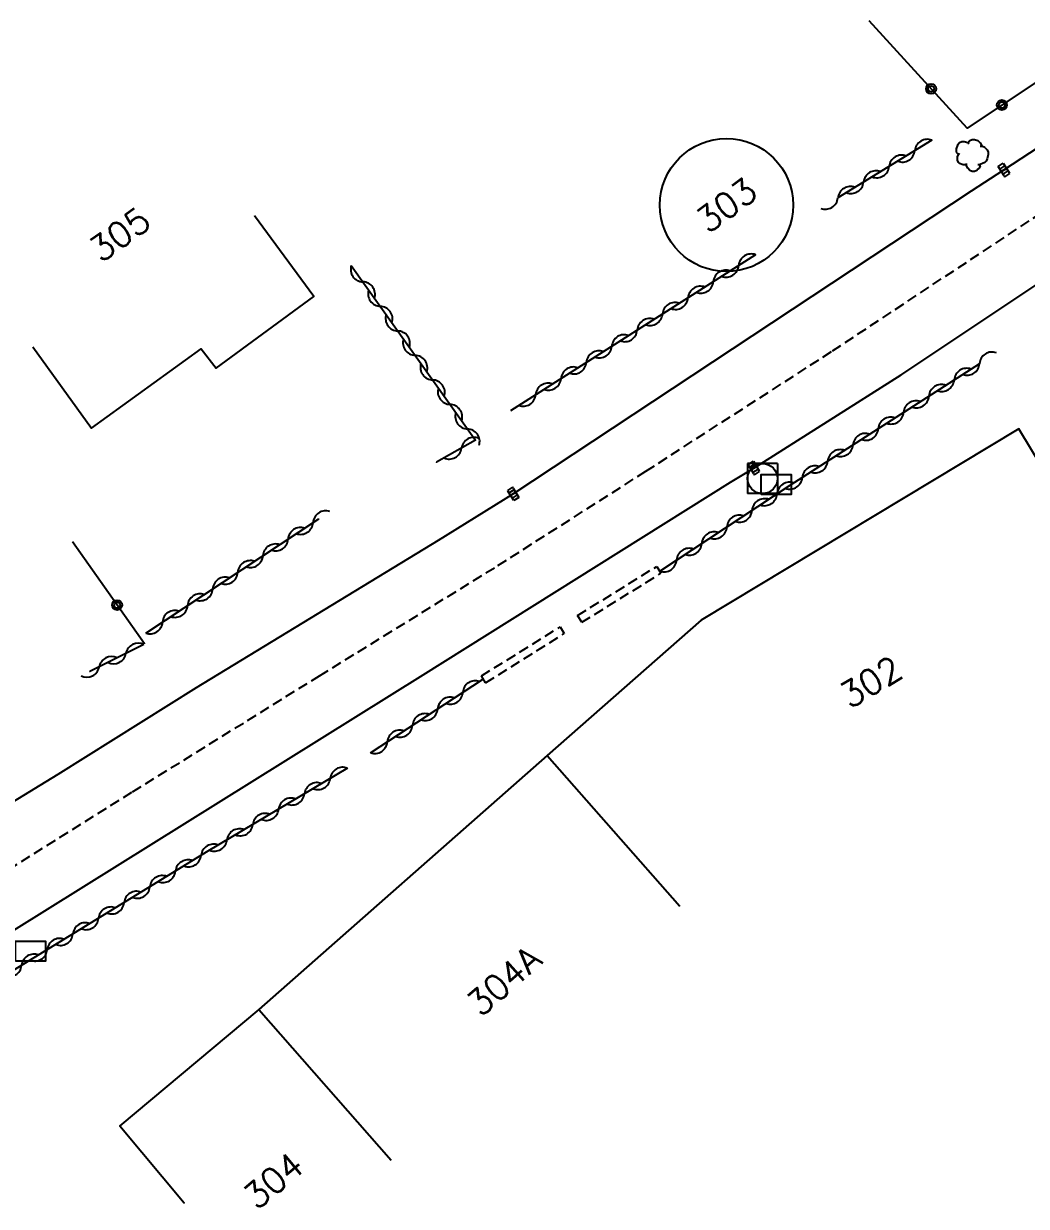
# Model space of a CAD drawing. Header units: millimetres. Extents: x 133016 to 134000, y 142000 to 143000.
# Drawn here: x 133403.6 to 133453.6, y 142319 to 142377.9 of the extents above; entities that cross this region are included whole.
import ezdxf
from ezdxf.enums import TextEntityAlignment as Align

# ---------------------------------------------------------------- set-up
doc = ezdxf.new("R2010")
doc.units = ezdxf.units.MM
doc.linetypes.add('DASHED', pattern=[0.75, 0.5, -0.25])
doc.layers.get('0').update_dxf_attribs({"linetype": 'CONTINUOUS'})
for name, color, linetype in [('W0001', 6, 'DASHED'), ('W0008', 7, 'CONTINUOUS'), ('W0100', 7, 'CONTINUOUS'), ('W0112', 1, 'DASHED'), ('W0300', 7, 'CONTINUOUS'), ('W0310', 3, 'CONTINUOUS'), ('W0322', 7, 'CONTINUOUS'), ('W0400', 7, 'CONTINUOUS'), ('W0420', 7, 'CONTINUOUS'), ('W0991', 7, 'CONTINUOUS'), ('W1102', 7, 'CONTINUOUS'), ('W1471', 7, 'CONTINUOUS')]:
    doc.layers.add(name, color=color, linetype=linetype)
doc.styles.get("Standard").update_dxf_attribs({"font": 'romans.shx', "width": 0.85})

# ---------------------------------------------------------------- blocks, each defined once
blk = doc.blocks.new('t310o')
at = {"color": 0, "linetype": 'Continuous'}
for centre, start, end in [((-0.5, 0.375), 216.8699, 323.1304), ((0.5, -0.375), 36.8699, 143.1303)]:
    blk.add_arc(centre, 0.625, start, end, dxfattribs=at)
blk = doc.blocks.new('t322o')
at = {"color": 0, "linetype": 'Continuous'}
for radius in [0.25, 0.15]:
    blk.add_circle((0, 0), radius, dxfattribs=at)
blk = doc.blocks.new('T400')
for p, q in [((-0.15, 0.3), (0.15, 0.3)), ((-0.15, -0.25), (-0.15, 0.3)), ((-0.15, 0.15), (0.15, 0.15)), ((-0.15, 0), (0.15, 0)), ((0.15, 0.3), (0.15, -0.25)), ((-0.15, -0.15), (0.15, -0.15)), ((-0.15, -0.25), (-0.15, -0.3)), ((-0.15, -0.3), (0.15, -0.3)), ((0.15, -0.3), (0.15, -0.25))]:
    blk.add_line(p, q)
blk = doc.blocks.new('T300')
for p, q in [((-0.686, 0.629), (-0.8, 0.514)), ((-0.571, 0.686), (-0.686, 0.629)), ((-0.457, 0.686), (-0.571, 0.686)), ((-0.286, 0.629), (-0.457, 0.686)), ((-0.286, 0.629), (-0.171, 0.743)), ((-0.229, 0.571), (-0.286, 0.629)), ((-0.171, 0.743), (-0.057, 0.8)), ((-0.057, 0.8), (0.057, 0.8)), ((0.057, 0.8), (0.229, 0.743)), ((0.229, 0.743), (0.343, 0.629)), ((0.343, 0.629), (0.4, 0.514)), ((-0.8, 0.514), (-0.857, 0.343)), ((-0.857, 0.343), (-0.857, 0.171)), ((-0.857, 0.171), (-0.743, 0.057)), ((-0.8, -0.057), (-0.743, 0.057)), ((-0.743, 0.057), (-0.686, 0.114)), ((0.457, 0.457), (0.343, 0.457)), ((0.4, 0.514), (0.4, 0.457)), ((0.571, 0.4), (0.457, 0.457)), ((0.571, 0.4), (0.686, 0.286)), ((0.686, 0.286), (0.743, 0.171)), ((0.743, 0.057), (0.686, -0.171)), ((0.743, 0.171), (0.743, 0.057)), ((-0.8, -0.171), (-0.8, -0.057)), ((-0.8, -0.229), (-0.8, -0.171)), ((-0.743, -0.343), (-0.8, -0.229)), ((-0.686, -0.4), (-0.743, -0.343)), ((-0.514, -0.457), (-0.686, -0.4)), ((-0.4, -0.457), (-0.514, -0.457)), ((-0.4, -0.457), (-0.343, -0.457)), ((-0.343, -0.457), (-0.343, -0.4)), ((-0.343, -0.514), (-0.343, -0.457)), ((-0.286, -0.629), (-0.343, -0.514)), ((0.286, -0.457), (0.229, -0.457)), ((0.457, -0.4), (0.286, -0.457)), ((0.343, -0.514), (0.286, -0.629)), ((0.343, -0.514), (0.343, -0.457)), ((0.571, -0.343), (0.457, -0.4)), ((0.629, -0.286), (0.571, -0.343)), ((0.686, -0.171), (0.629, -0.286)), ((-0.171, -0.743), (-0.286, -0.629)), ((-0.057, -0.8), (-0.171, -0.743)), ((0.057, -0.8), (-0.057, -0.8)), ((0.171, -0.743), (0.057, -0.8)), ((0.229, -0.686), (0.171, -0.743)), ((0.286, -0.629), (0.229, -0.686))]:
    blk.add_line(p, q)
blk = doc.blocks.new('T1471')
at = {"color": 0, "linetype": 'Continuous', "flags": 128}
blk.add_lwpolyline([(-0.75, -0.5), (-0.75, 0.5), (0.75, 0.5), (0.75, -0.5), (-0.75, -0.5)], dxfattribs=at)
blk = doc.blocks.new('T420')
for p, q in [((0.75, 0.75), (-0.75, 0.75)), ((-0.75, 0.75), (-0.75, -0.75)), ((0.75, 0.75), (0.75, -0.75)), ((0.75, -0.75), (-0.75, -0.75))]:
    blk.add_line(p, q)
blk.add_ellipse((0, 0), major_axis=(-0.53, 0.53), ratio=1, start_param=3.926991, end_param=10.210176)

msp = doc.modelspace()

# ---------------------------------------------------------------- linework, layer by layer
at = {"layer": 'W0001'}
msp.add_lwpolyline([(133398.998, 142333.37), (133408.988, 142339.64), (133418.312, 142345.425), (133427.206, 142350.916), (133434.586, 142355.623), (133443.892, 142361.618), (133454.669, 142368.741), (133462.579, 142374.156), (133473.582, 142381.81), (133487.662, 142392.238), (133499.076, 142400.67), (133514.684, 142412.218), (133530.37, 142423.896), (133538.187, 142430.161)], dxfattribs=at)
at = {"layer": 'W0008'}
for points in [[(133400.935, 142337.872), (133405.275, 142340.517), (133412.169, 142344.83), (133424.249, 142352.18), (133427.965, 142354.488), (133450.822, 142369.596), (133452.44, 142370.636), (133463.228, 142377.709), (133468.422, 142381.132), (133476.721, 142387.171), (133481.047, 142390.443), (133508.968, 142411.059), (133511.171, 142412.682), (133529.241, 142426.113), (133532.936, 142429.001)], [(133401.365, 142331.691), (133423.479, 142345.476), (133438.796, 142355.066), (133439.972, 142355.778), (133447.309, 142360.424), (133455.119, 142365.628), (133474.7, 142379.547), (133475.679, 142380.261), (133487.819, 142389.264), (133500.95, 142398.971), (133512.31, 142407.364), (133525.926, 142417.536), (133529.095, 142419.841), (133531.073, 142421.332), (133537.632, 142426.472)]]:
    msp.add_lwpolyline(points, dxfattribs=at)
at = {"layer": 'W0100'}
for points in [[(133404.008, 142361.822), (133406.937, 142357.77), (133412.404, 142361.722), (133413.154, 142360.754), (133418.025, 142364.322), (133415.071, 142368.356), (133415.071, 142368.356), (133415.071, 142368.356), (133415.071, 142368.356), (133415.071, 142368.356), (133415.071, 142368.356), (133415.071, 142368.356), (133415.071, 142368.356), (133415.071, 142368.356), (133415.071, 142368.356), (133415.071, 142368.356), (133415.071, 142368.356), (133415.071, 142368.356), (133415.071, 142368.356), (133415.071, 142368.356), (133415.071, 142368.356), (133415.071, 142368.356), (133415.071, 142368.356), (133415.071, 142368.356), (133415.071, 142368.356), (133415.071, 142368.356), (133415.071, 142368.356), (133415.071, 142368.356), (133415.071, 142368.356), (133415.071, 142368.356), (133415.071, 142368.356), (133415.071, 142368.356), (133415.071, 142368.356), (133415.071, 142368.356), (133415.071, 142368.356), (133415.071, 142368.356), (133415.071, 142368.356), (133415.071, 142368.356), (133415.071, 142368.356), (133415.071, 142368.356), (133415.071, 142368.356), (133415.071, 142368.356), (133415.071, 142368.356), (133415.071, 142368.356), (133415.071, 142368.356), (133415.071, 142368.356), (133415.071, 142368.356), (133415.071, 142368.356), (133415.071, 142368.356), (133415.071, 142368.356), (133415.071, 142368.356), (133415.071, 142368.356), (133415.071, 142368.356), (133415.071, 142368.356), (133415.071, 142368.356), (133415.071, 142368.356), (133415.071, 142368.356), (133415.071, 142368.356), (133415.071, 142368.356), (133415.071, 142368.356), (133415.071, 142368.356), (133415.071, 142368.356), (133415.071, 142368.356), (133415.071, 142368.356), (133415.071, 142368.356), (133415.071, 142368.356), (133415.071, 142368.356), (133415.071, 142368.356), (133415.071, 142368.356), (133415.071, 142368.356), (133415.071, 142368.356), (133415.071, 142368.356), (133415.071, 142368.356), (133415.071, 142368.356), (133415.071, 142368.356), (133415.071, 142368.356), (133415.071, 142368.356), (133415.071, 142368.356), (133415.071, 142368.356), (133415.071, 142368.356), (133415.071, 142368.356), (133415.071, 142368.356), (133415.071, 142368.356), (133415.071, 142368.356), (133415.071, 142368.356), (133415.071, 142368.356), (133415.071, 142368.356), (133415.071, 142368.356), (133415.071, 142368.356), (133415.071, 142368.356), (133415.071, 142368.356), (133415.071, 142368.356), (133415.071, 142368.356), (133415.071, 142368.356), (133415.071, 142368.356), (133415.071, 142368.356), (133415.071, 142368.356), (133415.071, 142368.356), (133415.071, 142368.356), (133415.071, 142368.356), (133415.071, 142368.356), (133415.071, 142368.356), (133415.071, 142368.356), (133415.071, 142368.356), (133415.071, 142368.356), (133415.071, 142368.356), (133415.071, 142368.356), (133415.071, 142368.356), (133415.071, 142368.356), (133415.071, 142368.356), (133415.071, 142368.356), (133415.071, 142368.356), (133415.071, 142368.356), (133415.071, 142368.356), (133415.071, 142368.356), (133415.071, 142368.356), (133415.071, 142368.356), (133415.071, 142368.356), (133415.071, 142368.356), (133415.071, 142368.356)], [(133455.754, 142353.456), (133453.175, 142357.739), (133437.34, 142348.202), (133429.668, 142341.449), (133415.28, 142328.783), (133408.349, 142322.979), (133411.559, 142319.145), (133411.559, 142319.145), (133411.559, 142319.145), (133411.559, 142319.145), (133411.559, 142319.145), (133411.559, 142319.145), (133411.559, 142319.145), (133411.559, 142319.145), (133411.559, 142319.145), (133411.559, 142319.145), (133411.559, 142319.145), (133411.559, 142319.145), (133411.559, 142319.145), (133411.559, 142319.145), (133411.559, 142319.145), (133411.559, 142319.145), (133411.559, 142319.145), (133411.559, 142319.145), (133411.559, 142319.145), (133411.559, 142319.145), (133411.559, 142319.145), (133411.559, 142319.145), (133411.559, 142319.145), (133411.559, 142319.145), (133411.559, 142319.145), (133411.559, 142319.145), (133411.559, 142319.145), (133411.559, 142319.145), (133411.559, 142319.145), (133411.559, 142319.145), (133411.559, 142319.145), (133411.559, 142319.145), (133411.559, 142319.145), (133411.559, 142319.145), (133411.559, 142319.145), (133411.559, 142319.145), (133411.559, 142319.145), (133411.559, 142319.145), (133411.559, 142319.145), (133411.559, 142319.145), (133411.559, 142319.145), (133411.559, 142319.145), (133411.559, 142319.145), (133411.559, 142319.145), (133411.559, 142319.145), (133411.559, 142319.145), (133411.559, 142319.145), (133411.559, 142319.145), (133411.559, 142319.145), (133411.559, 142319.145), (133411.559, 142319.145), (133411.559, 142319.145), (133411.559, 142319.145), (133411.559, 142319.145), (133411.559, 142319.145), (133411.559, 142319.145), (133411.559, 142319.145), (133411.559, 142319.145), (133411.559, 142319.145), (133411.559, 142319.145), (133411.559, 142319.145), (133411.559, 142319.145), (133411.559, 142319.145), (133411.559, 142319.145), (133411.559, 142319.145), (133411.559, 142319.145), (133411.559, 142319.145), (133411.559, 142319.145), (133411.559, 142319.145), (133411.559, 142319.145), (133411.559, 142319.145), (133411.559, 142319.145), (133411.559, 142319.145), (133411.559, 142319.145), (133411.559, 142319.145), (133411.559, 142319.145), (133411.559, 142319.145), (133411.559, 142319.145), (133411.559, 142319.145), (133411.559, 142319.145), (133411.559, 142319.145), (133411.559, 142319.145), (133411.559, 142319.145), (133411.559, 142319.145), (133411.559, 142319.145), (133411.559, 142319.145), (133411.559, 142319.145), (133411.559, 142319.145), (133411.559, 142319.145), (133411.559, 142319.145), (133411.559, 142319.145), (133411.559, 142319.145), (133411.559, 142319.145), (133411.559, 142319.145), (133411.559, 142319.145), (133411.559, 142319.145), (133411.559, 142319.145), (133411.559, 142319.145), (133411.559, 142319.145), (133411.559, 142319.145), (133411.559, 142319.145), (133411.559, 142319.145), (133411.559, 142319.145), (133411.559, 142319.145), (133411.559, 142319.145), (133411.559, 142319.145), (133411.559, 142319.145), (133411.559, 142319.145), (133411.559, 142319.145), (133411.559, 142319.145), (133411.559, 142319.145), (133411.559, 142319.145), (133411.559, 142319.145), (133411.559, 142319.145)]]:
    msp.add_lwpolyline(points, dxfattribs=at)
at = {"layer": 'W0112'}
for points in [[(133431.382, 142348.087), (133431.172, 142348.427), (133435.123, 142350.871), (133435.334, 142350.531), (133435.334, 142350.531), (133435.334, 142350.531), (133435.334, 142350.531), (133435.334, 142350.531), (133435.334, 142350.531), (133435.334, 142350.531), (133435.334, 142350.531), (133435.334, 142350.531), (133435.334, 142350.531), (133435.334, 142350.531), (133435.334, 142350.531), (133435.334, 142350.531), (133435.334, 142350.531), (133435.334, 142350.531), (133435.334, 142350.531), (133435.334, 142350.531), (133435.334, 142350.531), (133435.334, 142350.531), (133435.334, 142350.531), (133435.334, 142350.531), (133435.334, 142350.531), (133435.334, 142350.531), (133435.334, 142350.531), (133435.334, 142350.531), (133435.334, 142350.531), (133435.334, 142350.531), (133435.334, 142350.531), (133435.334, 142350.531), (133435.334, 142350.531), (133435.334, 142350.531), (133435.334, 142350.531), (133435.334, 142350.531), (133435.334, 142350.531), (133435.334, 142350.531), (133435.334, 142350.531), (133435.334, 142350.531), (133435.334, 142350.531), (133435.334, 142350.531), (133435.334, 142350.531), (133435.334, 142350.531), (133435.334, 142350.531), (133435.334, 142350.531), (133435.334, 142350.531), (133435.334, 142350.531), (133435.334, 142350.531), (133435.334, 142350.531), (133435.334, 142350.531), (133435.334, 142350.531), (133435.334, 142350.531), (133435.334, 142350.531), (133435.334, 142350.531), (133435.334, 142350.531), (133435.334, 142350.531), (133435.334, 142350.531), (133435.334, 142350.531), (133435.334, 142350.531), (133435.334, 142350.531), (133435.334, 142350.531), (133435.334, 142350.531), (133435.334, 142350.531), (133435.334, 142350.531), (133435.334, 142350.531), (133435.334, 142350.531), (133435.334, 142350.531), (133435.334, 142350.531), (133435.334, 142350.531), (133435.334, 142350.531), (133435.334, 142350.531), (133435.334, 142350.531), (133435.334, 142350.531), (133435.334, 142350.531), (133435.334, 142350.531), (133435.334, 142350.531), (133435.334, 142350.531), (133435.334, 142350.531), (133435.334, 142350.531), (133435.334, 142350.531), (133435.334, 142350.531), (133435.334, 142350.531), (133435.334, 142350.531), (133435.334, 142350.531), (133435.334, 142350.531), (133435.334, 142350.531), (133435.334, 142350.531), (133435.334, 142350.531), (133435.334, 142350.531), (133435.334, 142350.531), (133435.334, 142350.531), (133435.334, 142350.531), (133435.334, 142350.531), (133435.334, 142350.531), (133435.334, 142350.531), (133435.334, 142350.531), (133435.334, 142350.531), (133435.334, 142350.531), (133435.334, 142350.531), (133435.334, 142350.531), (133435.334, 142350.531), (133435.334, 142350.531), (133435.334, 142350.531), (133435.334, 142350.531), (133435.334, 142350.531), (133435.334, 142350.531), (133435.334, 142350.531), (133435.334, 142350.531), (133435.334, 142350.531), (133435.334, 142350.531), (133435.334, 142350.531), (133435.334, 142350.531), (133435.334, 142350.531), (133435.334, 142350.531), (133435.334, 142350.531), (133435.334, 142350.531), (133435.334, 142350.531), (133435.334, 142350.531), (133435.334, 142350.531)], [(133431.382, 142348.087), (133435.334, 142350.531), (133435.334, 142350.531), (133435.334, 142350.531), (133435.334, 142350.531), (133435.334, 142350.531), (133435.334, 142350.531), (133435.334, 142350.531), (133435.334, 142350.531), (133435.334, 142350.531), (133435.334, 142350.531), (133435.334, 142350.531), (133435.334, 142350.531), (133435.334, 142350.531), (133435.334, 142350.531), (133435.334, 142350.531), (133435.334, 142350.531), (133435.334, 142350.531), (133435.334, 142350.531), (133435.334, 142350.531), (133435.334, 142350.531), (133435.334, 142350.531), (133435.334, 142350.531), (133435.334, 142350.531), (133435.334, 142350.531), (133435.334, 142350.531), (133435.334, 142350.531), (133435.334, 142350.531), (133435.334, 142350.531), (133435.334, 142350.531), (133435.334, 142350.531), (133435.334, 142350.531), (133435.334, 142350.531), (133435.334, 142350.531), (133435.334, 142350.531), (133435.334, 142350.531), (133435.334, 142350.531), (133435.334, 142350.531), (133435.334, 142350.531), (133435.334, 142350.531), (133435.334, 142350.531), (133435.334, 142350.531), (133435.334, 142350.531), (133435.334, 142350.531), (133435.334, 142350.531), (133435.334, 142350.531), (133435.334, 142350.531), (133435.334, 142350.531), (133435.334, 142350.531), (133435.334, 142350.531), (133435.334, 142350.531), (133435.334, 142350.531), (133435.334, 142350.531), (133435.334, 142350.531), (133435.334, 142350.531), (133435.334, 142350.531), (133435.334, 142350.531), (133435.334, 142350.531), (133435.334, 142350.531), (133435.334, 142350.531), (133435.334, 142350.531), (133435.334, 142350.531), (133435.334, 142350.531), (133435.334, 142350.531), (133435.334, 142350.531), (133435.334, 142350.531), (133435.334, 142350.531), (133435.334, 142350.531), (133435.334, 142350.531), (133435.334, 142350.531), (133435.334, 142350.531), (133435.334, 142350.531), (133435.334, 142350.531), (133435.334, 142350.531), (133435.334, 142350.531), (133435.334, 142350.531), (133435.334, 142350.531), (133435.334, 142350.531), (133435.334, 142350.531), (133435.334, 142350.531), (133435.334, 142350.531), (133435.334, 142350.531), (133435.334, 142350.531), (133435.334, 142350.531), (133435.334, 142350.531), (133435.334, 142350.531), (133435.334, 142350.531), (133435.334, 142350.531), (133435.334, 142350.531), (133435.334, 142350.531), (133435.334, 142350.531), (133435.334, 142350.531), (133435.334, 142350.531), (133435.334, 142350.531), (133435.334, 142350.531), (133435.334, 142350.531), (133435.334, 142350.531), (133435.334, 142350.531), (133435.334, 142350.531), (133435.334, 142350.531), (133435.334, 142350.531), (133435.334, 142350.531), (133435.334, 142350.531), (133435.334, 142350.531), (133435.334, 142350.531), (133435.334, 142350.531), (133435.334, 142350.531), (133435.334, 142350.531), (133435.334, 142350.531), (133435.334, 142350.531), (133435.334, 142350.531), (133435.334, 142350.531), (133435.334, 142350.531), (133435.334, 142350.531), (133435.334, 142350.531), (133435.334, 142350.531), (133435.334, 142350.531), (133435.334, 142350.531), (133435.334, 142350.531), (133435.334, 142350.531)], [(133426.591, 142345.073), (133426.379, 142345.412), (133430.303, 142347.87), (133430.516, 142347.531), (133430.516, 142347.531), (133430.516, 142347.531), (133430.516, 142347.531), (133430.516, 142347.531), (133430.516, 142347.531), (133430.516, 142347.531), (133430.516, 142347.531), (133430.516, 142347.531), (133430.516, 142347.531), (133430.516, 142347.531), (133430.516, 142347.531), (133430.516, 142347.531), (133430.516, 142347.531), (133430.516, 142347.531), (133430.516, 142347.531), (133430.516, 142347.531), (133430.516, 142347.531), (133430.516, 142347.531), (133430.516, 142347.531), (133430.516, 142347.531), (133430.516, 142347.531), (133430.516, 142347.531), (133430.516, 142347.531), (133430.516, 142347.531), (133430.516, 142347.531), (133430.516, 142347.531), (133430.516, 142347.531), (133430.516, 142347.531), (133430.516, 142347.531), (133430.516, 142347.531), (133430.516, 142347.531), (133430.516, 142347.531), (133430.516, 142347.531), (133430.516, 142347.531), (133430.516, 142347.531), (133430.516, 142347.531), (133430.516, 142347.531), (133430.516, 142347.531), (133430.516, 142347.531), (133430.516, 142347.531), (133430.516, 142347.531), (133430.516, 142347.531), (133430.516, 142347.531), (133430.516, 142347.531), (133430.516, 142347.531), (133430.516, 142347.531), (133430.516, 142347.531), (133430.516, 142347.531), (133430.516, 142347.531), (133430.516, 142347.531), (133430.516, 142347.531), (133430.516, 142347.531), (133430.516, 142347.531), (133430.516, 142347.531), (133430.516, 142347.531), (133430.516, 142347.531), (133430.516, 142347.531), (133430.516, 142347.531), (133430.516, 142347.531), (133430.516, 142347.531), (133430.516, 142347.531), (133430.516, 142347.531), (133430.516, 142347.531), (133430.516, 142347.531), (133430.516, 142347.531), (133430.516, 142347.531), (133430.516, 142347.531), (133430.516, 142347.531), (133430.516, 142347.531), (133430.516, 142347.531), (133430.516, 142347.531), (133430.516, 142347.531), (133430.516, 142347.531), (133430.516, 142347.531), (133430.516, 142347.531), (133430.516, 142347.531), (133430.516, 142347.531), (133430.516, 142347.531), (133430.516, 142347.531), (133430.516, 142347.531), (133430.516, 142347.531), (133430.516, 142347.531), (133430.516, 142347.531), (133430.516, 142347.531), (133430.516, 142347.531), (133430.516, 142347.531), (133430.516, 142347.531), (133430.516, 142347.531), (133430.516, 142347.531), (133430.516, 142347.531), (133430.516, 142347.531), (133430.516, 142347.531), (133430.516, 142347.531), (133430.516, 142347.531), (133430.516, 142347.531), (133430.516, 142347.531), (133430.516, 142347.531), (133430.516, 142347.531), (133430.516, 142347.531), (133430.516, 142347.531), (133430.516, 142347.531), (133430.516, 142347.531), (133430.516, 142347.531), (133430.516, 142347.531), (133430.516, 142347.531), (133430.516, 142347.531), (133430.516, 142347.531), (133430.516, 142347.531), (133430.516, 142347.531), (133430.516, 142347.531), (133430.516, 142347.531), (133430.516, 142347.531), (133430.516, 142347.531), (133430.516, 142347.531), (133430.516, 142347.531), (133430.516, 142347.531)], [(133426.591, 142345.073), (133430.516, 142347.531), (133430.516, 142347.531), (133430.516, 142347.531), (133430.516, 142347.531), (133430.516, 142347.531), (133430.516, 142347.531), (133430.516, 142347.531), (133430.516, 142347.531), (133430.516, 142347.531), (133430.516, 142347.531), (133430.516, 142347.531), (133430.516, 142347.531), (133430.516, 142347.531), (133430.516, 142347.531), (133430.516, 142347.531), (133430.516, 142347.531), (133430.516, 142347.531), (133430.516, 142347.531), (133430.516, 142347.531), (133430.516, 142347.531), (133430.516, 142347.531), (133430.516, 142347.531), (133430.516, 142347.531), (133430.516, 142347.531), (133430.516, 142347.531), (133430.516, 142347.531), (133430.516, 142347.531), (133430.516, 142347.531), (133430.516, 142347.531), (133430.516, 142347.531), (133430.516, 142347.531), (133430.516, 142347.531), (133430.516, 142347.531), (133430.516, 142347.531), (133430.516, 142347.531), (133430.516, 142347.531), (133430.516, 142347.531), (133430.516, 142347.531), (133430.516, 142347.531), (133430.516, 142347.531), (133430.516, 142347.531), (133430.516, 142347.531), (133430.516, 142347.531), (133430.516, 142347.531), (133430.516, 142347.531), (133430.516, 142347.531), (133430.516, 142347.531), (133430.516, 142347.531), (133430.516, 142347.531), (133430.516, 142347.531), (133430.516, 142347.531), (133430.516, 142347.531), (133430.516, 142347.531), (133430.516, 142347.531), (133430.516, 142347.531), (133430.516, 142347.531), (133430.516, 142347.531), (133430.516, 142347.531), (133430.516, 142347.531), (133430.516, 142347.531), (133430.516, 142347.531), (133430.516, 142347.531), (133430.516, 142347.531), (133430.516, 142347.531), (133430.516, 142347.531), (133430.516, 142347.531), (133430.516, 142347.531), (133430.516, 142347.531), (133430.516, 142347.531), (133430.516, 142347.531), (133430.516, 142347.531), (133430.516, 142347.531), (133430.516, 142347.531), (133430.516, 142347.531), (133430.516, 142347.531), (133430.516, 142347.531), (133430.516, 142347.531), (133430.516, 142347.531), (133430.516, 142347.531), (133430.516, 142347.531), (133430.516, 142347.531), (133430.516, 142347.531), (133430.516, 142347.531), (133430.516, 142347.531), (133430.516, 142347.531), (133430.516, 142347.531), (133430.516, 142347.531), (133430.516, 142347.531), (133430.516, 142347.531), (133430.516, 142347.531), (133430.516, 142347.531), (133430.516, 142347.531), (133430.516, 142347.531), (133430.516, 142347.531), (133430.516, 142347.531), (133430.516, 142347.531), (133430.516, 142347.531), (133430.516, 142347.531), (133430.516, 142347.531), (133430.516, 142347.531), (133430.516, 142347.531), (133430.516, 142347.531), (133430.516, 142347.531), (133430.516, 142347.531), (133430.516, 142347.531), (133430.516, 142347.531), (133430.516, 142347.531), (133430.516, 142347.531), (133430.516, 142347.531), (133430.516, 142347.531), (133430.516, 142347.531), (133430.516, 142347.531), (133430.516, 142347.531), (133430.516, 142347.531), (133430.516, 142347.531), (133430.516, 142347.531), (133430.516, 142347.531), (133430.516, 142347.531), (133430.516, 142347.531)]]:
    msp.add_lwpolyline(points, dxfattribs=at)
at = {"layer": 'W0310'}
for points in [[(133448.846, 142372.121), (133448.846, 142372.121), (133448.846, 142372.121), (133448.846, 142372.121), (133448.846, 142372.121), (133448.846, 142372.121), (133448.846, 142372.121), (133448.846, 142372.121), (133448.846, 142372.121), (133448.846, 142372.121), (133448.846, 142372.121), (133448.846, 142372.121), (133448.846, 142372.121), (133448.846, 142372.121), (133448.846, 142372.121), (133448.846, 142372.121), (133448.846, 142372.121), (133448.846, 142372.121), (133448.846, 142372.121), (133444.152, 142369.243)], [(133448.846, 142372.121), (133448.846, 142372.121), (133448.846, 142372.121), (133448.846, 142372.121), (133448.846, 142372.121), (133448.846, 142372.121), (133448.846, 142372.121), (133448.846, 142372.121), (133448.846, 142372.121), (133448.846, 142372.121), (133448.846, 142372.121), (133448.846, 142372.121), (133448.846, 142372.121), (133448.846, 142372.121), (133448.846, 142372.121), (133448.846, 142372.121), (133448.846, 142372.121), (133448.846, 142372.121), (133448.846, 142372.121), (133448.846, 142372.121), (133448.846, 142372.121), (133448.846, 142372.121), (133448.846, 142372.121), (133448.846, 142372.121), (133448.846, 142372.121), (133448.846, 142372.121), (133448.846, 142372.121), (133448.846, 142372.121), (133448.846, 142372.121), (133448.846, 142372.121), (133448.846, 142372.121), (133448.846, 142372.121), (133448.846, 142372.121), (133448.846, 142372.121), (133448.846, 142372.121), (133448.846, 142372.121), (133448.846, 142372.121), (133448.846, 142372.121), (133448.846, 142372.121), (133448.846, 142372.121), (133448.846, 142372.121), (133448.846, 142372.121), (133448.846, 142372.121), (133448.846, 142372.121), (133448.846, 142372.121), (133448.846, 142372.121), (133448.846, 142372.121), (133448.846, 142372.121), (133448.846, 142372.121), (133448.846, 142372.121), (133448.846, 142372.121), (133448.846, 142372.121), (133448.846, 142372.121), (133448.846, 142372.121), (133448.846, 142372.121), (133448.846, 142372.121), (133448.846, 142372.121), (133448.846, 142372.121), (133448.846, 142372.121), (133448.846, 142372.121), (133448.846, 142372.121), (133448.846, 142372.121), (133448.846, 142372.121), (133448.846, 142372.121), (133448.846, 142372.121), (133448.846, 142372.121), (133448.846, 142372.121), (133448.846, 142372.121), (133448.846, 142372.121), (133448.846, 142372.121), (133448.846, 142372.121), (133448.846, 142372.121), (133448.846, 142372.121), (133448.846, 142372.121), (133448.846, 142372.121), (133448.846, 142372.121), (133448.846, 142372.121), (133448.846, 142372.121), (133448.846, 142372.121), (133448.846, 142372.121), (133448.846, 142372.121), (133448.846, 142372.121), (133448.846, 142372.121), (133448.846, 142372.121), (133448.846, 142372.121), (133448.846, 142372.121), (133448.846, 142372.121), (133448.846, 142372.121), (133448.846, 142372.121), (133448.846, 142372.121), (133448.846, 142372.121), (133448.846, 142372.121), (133448.846, 142372.121), (133448.846, 142372.121), (133448.846, 142372.121), (133448.846, 142372.121), (133448.846, 142372.121), (133448.846, 142372.121), (133448.846, 142372.121), (133448.846, 142372.121), (133448.846, 142372.121)], [(133440.055, 142366.41), (133440.055, 142366.41), (133440.055, 142366.41), (133440.055, 142366.41), (133440.055, 142366.41), (133440.055, 142366.41), (133440.055, 142366.41), (133440.055, 142366.41), (133440.055, 142366.41), (133440.055, 142366.41), (133440.055, 142366.41), (133440.055, 142366.41), (133440.055, 142366.41), (133440.055, 142366.41), (133440.055, 142366.41), (133440.055, 142366.41), (133440.055, 142366.41), (133440.055, 142366.41), (133440.055, 142366.41), (133427.835, 142358.638)], [(133440.055, 142366.41), (133440.055, 142366.41), (133440.055, 142366.41), (133440.055, 142366.41), (133440.055, 142366.41), (133440.055, 142366.41), (133440.055, 142366.41), (133440.055, 142366.41), (133440.055, 142366.41), (133440.055, 142366.41), (133440.055, 142366.41), (133440.055, 142366.41), (133440.055, 142366.41), (133440.055, 142366.41), (133440.055, 142366.41), (133440.055, 142366.41), (133440.055, 142366.41), (133440.055, 142366.41), (133440.055, 142366.41), (133440.055, 142366.41), (133440.055, 142366.41), (133440.055, 142366.41), (133440.055, 142366.41), (133440.055, 142366.41), (133440.055, 142366.41), (133440.055, 142366.41), (133440.055, 142366.41), (133440.055, 142366.41), (133440.055, 142366.41), (133440.055, 142366.41), (133440.055, 142366.41), (133440.055, 142366.41), (133440.055, 142366.41), (133440.055, 142366.41), (133440.055, 142366.41), (133440.055, 142366.41), (133440.055, 142366.41), (133440.055, 142366.41), (133440.055, 142366.41), (133440.055, 142366.41), (133440.055, 142366.41), (133440.055, 142366.41), (133440.055, 142366.41), (133440.055, 142366.41), (133440.055, 142366.41), (133440.055, 142366.41), (133440.055, 142366.41), (133440.055, 142366.41), (133440.055, 142366.41), (133440.055, 142366.41), (133440.055, 142366.41), (133440.055, 142366.41), (133440.055, 142366.41), (133440.055, 142366.41), (133440.055, 142366.41), (133440.055, 142366.41), (133440.055, 142366.41), (133440.055, 142366.41), (133440.055, 142366.41), (133440.055, 142366.41), (133440.055, 142366.41), (133440.055, 142366.41), (133440.055, 142366.41), (133440.055, 142366.41), (133440.055, 142366.41), (133440.055, 142366.41), (133440.055, 142366.41), (133440.055, 142366.41), (133440.055, 142366.41), (133440.055, 142366.41), (133440.055, 142366.41), (133440.055, 142366.41), (133440.055, 142366.41), (133440.055, 142366.41), (133440.055, 142366.41), (133440.055, 142366.41), (133440.055, 142366.41), (133440.055, 142366.41), (133440.055, 142366.41), (133440.055, 142366.41), (133440.055, 142366.41), (133440.055, 142366.41), (133440.055, 142366.41), (133440.055, 142366.41), (133440.055, 142366.41), (133440.055, 142366.41), (133440.055, 142366.41), (133440.055, 142366.41), (133440.055, 142366.41), (133440.055, 142366.41), (133440.055, 142366.41), (133440.055, 142366.41), (133440.055, 142366.41), (133440.055, 142366.41), (133440.055, 142366.41), (133440.055, 142366.41), (133440.055, 142366.41), (133440.055, 142366.41), (133440.055, 142366.41), (133440.055, 142366.41), (133440.055, 142366.41)], [(133419.891, 142365.875), (133426.09, 142357.16), (133424.137, 142356.067), (133424.137, 142356.067), (133424.137, 142356.067), (133424.137, 142356.067), (133424.137, 142356.067), (133424.137, 142356.067), (133424.137, 142356.067), (133424.137, 142356.067), (133424.137, 142356.067), (133424.137, 142356.067), (133424.137, 142356.067), (133424.137, 142356.067), (133424.137, 142356.067), (133424.137, 142356.067), (133424.137, 142356.067), (133424.137, 142356.067), (133424.137, 142356.067), (133424.137, 142356.067), (133424.137, 142356.067), (133424.137, 142356.067), (133424.137, 142356.067), (133424.137, 142356.067), (133424.137, 142356.067), (133424.137, 142356.067), (133424.137, 142356.067), (133424.137, 142356.067), (133424.137, 142356.067), (133424.137, 142356.067), (133424.137, 142356.067), (133424.137, 142356.067), (133424.137, 142356.067), (133424.137, 142356.067), (133424.137, 142356.067), (133424.137, 142356.067), (133424.137, 142356.067), (133424.137, 142356.067), (133424.137, 142356.067), (133424.137, 142356.067), (133424.137, 142356.067), (133424.137, 142356.067), (133424.137, 142356.067), (133424.137, 142356.067), (133424.137, 142356.067), (133424.137, 142356.067), (133424.137, 142356.067), (133424.137, 142356.067), (133424.137, 142356.067), (133424.137, 142356.067), (133424.137, 142356.067), (133424.137, 142356.067), (133424.137, 142356.067), (133424.137, 142356.067), (133424.137, 142356.067), (133424.137, 142356.067), (133424.137, 142356.067), (133424.137, 142356.067), (133424.137, 142356.067), (133424.137, 142356.067), (133424.137, 142356.067), (133424.137, 142356.067), (133424.137, 142356.067), (133424.137, 142356.067), (133424.137, 142356.067), (133424.137, 142356.067), (133424.137, 142356.067), (133424.137, 142356.067), (133424.137, 142356.067), (133424.137, 142356.067), (133424.137, 142356.067), (133424.137, 142356.067), (133424.137, 142356.067), (133424.137, 142356.067), (133424.137, 142356.067), (133424.137, 142356.067), (133424.137, 142356.067), (133424.137, 142356.067), (133424.137, 142356.067), (133424.137, 142356.067), (133424.137, 142356.067), (133424.137, 142356.067), (133424.137, 142356.067), (133424.137, 142356.067), (133424.137, 142356.067), (133424.137, 142356.067), (133424.137, 142356.067), (133424.137, 142356.067), (133424.137, 142356.067), (133424.137, 142356.067), (133424.137, 142356.067), (133424.137, 142356.067), (133424.137, 142356.067), (133424.137, 142356.067), (133424.137, 142356.067), (133424.137, 142356.067), (133424.137, 142356.067), (133424.137, 142356.067), (133424.137, 142356.067), (133424.137, 142356.067), (133424.137, 142356.067)], [(133435.281, 142350.639), (133441.781, 142354.919), (133451.241, 142360.996), (133451.241, 142360.996), (133451.241, 142360.996), (133451.241, 142360.996), (133451.241, 142360.996), (133451.241, 142360.996), (133451.241, 142360.996), (133451.241, 142360.996), (133451.241, 142360.996), (133451.241, 142360.996), (133451.241, 142360.996), (133451.241, 142360.996), (133451.241, 142360.996), (133451.241, 142360.996), (133451.241, 142360.996), (133451.241, 142360.996), (133451.241, 142360.996), (133451.241, 142360.996), (133451.241, 142360.996), (133451.241, 142360.996), (133451.241, 142360.996), (133451.241, 142360.996), (133451.241, 142360.996), (133451.241, 142360.996), (133451.241, 142360.996), (133451.241, 142360.996), (133451.241, 142360.996), (133451.241, 142360.996), (133451.241, 142360.996), (133451.241, 142360.996), (133451.241, 142360.996), (133451.241, 142360.996), (133451.241, 142360.996), (133451.241, 142360.996), (133451.241, 142360.996), (133451.241, 142360.996), (133451.241, 142360.996), (133451.241, 142360.996), (133451.241, 142360.996), (133451.241, 142360.996), (133451.241, 142360.996), (133451.241, 142360.996), (133451.241, 142360.996), (133451.241, 142360.996), (133451.241, 142360.996), (133451.241, 142360.996), (133451.241, 142360.996), (133451.241, 142360.996), (133451.241, 142360.996), (133451.241, 142360.996), (133451.241, 142360.996), (133451.241, 142360.996), (133451.241, 142360.996), (133451.241, 142360.996), (133451.241, 142360.996), (133451.241, 142360.996), (133451.241, 142360.996), (133451.241, 142360.996), (133451.241, 142360.996), (133451.241, 142360.996), (133451.241, 142360.996), (133451.241, 142360.996), (133451.241, 142360.996), (133451.241, 142360.996), (133451.241, 142360.996), (133451.241, 142360.996), (133451.241, 142360.996), (133451.241, 142360.996), (133451.241, 142360.996), (133451.241, 142360.996), (133451.241, 142360.996), (133451.241, 142360.996), (133451.241, 142360.996), (133451.241, 142360.996), (133451.241, 142360.996), (133451.241, 142360.996), (133451.241, 142360.996), (133451.241, 142360.996), (133451.241, 142360.996), (133451.241, 142360.996), (133451.241, 142360.996), (133451.241, 142360.996), (133451.241, 142360.996), (133451.241, 142360.996), (133451.241, 142360.996), (133451.241, 142360.996), (133451.241, 142360.996), (133451.241, 142360.996), (133451.241, 142360.996), (133451.241, 142360.996), (133451.241, 142360.996), (133451.241, 142360.996), (133451.241, 142360.996), (133451.241, 142360.996), (133451.241, 142360.996), (133451.241, 142360.996), (133451.241, 142360.996), (133451.241, 142360.996), (133451.241, 142360.996)], [(133451.241, 142360.996), (133451.241, 142360.996), (133451.241, 142360.996), (133451.241, 142360.996), (133451.241, 142360.996), (133451.241, 142360.996), (133451.241, 142360.996), (133451.241, 142360.996), (133451.241, 142360.996), (133451.241, 142360.996), (133451.241, 142360.996), (133451.241, 142360.996), (133451.241, 142360.996), (133451.241, 142360.996), (133451.241, 142360.996), (133451.241, 142360.996), (133451.241, 142360.996), (133451.241, 142360.996), (133451.241, 142360.996), (133451.241, 142360.996)], [(133424.137, 142356.067), (133424.137, 142356.067), (133424.137, 142356.067), (133424.137, 142356.067), (133424.137, 142356.067), (133424.137, 142356.067), (133424.137, 142356.067), (133424.137, 142356.067), (133424.137, 142356.067), (133424.137, 142356.067), (133424.137, 142356.067), (133424.137, 142356.067), (133424.137, 142356.067), (133424.137, 142356.067), (133424.137, 142356.067), (133424.137, 142356.067), (133424.137, 142356.067), (133424.137, 142356.067), (133424.137, 142356.067), (133424.137, 142356.067)], [(133409.646, 142347.545), (133418.275, 142353.247), (133418.275, 142353.247), (133418.275, 142353.247), (133418.275, 142353.247), (133418.275, 142353.247), (133418.275, 142353.247), (133418.275, 142353.247), (133418.275, 142353.247), (133418.275, 142353.247), (133418.275, 142353.247), (133418.275, 142353.247), (133418.275, 142353.247), (133418.275, 142353.247), (133418.275, 142353.247), (133418.275, 142353.247), (133418.275, 142353.247), (133418.275, 142353.247), (133418.275, 142353.247), (133418.275, 142353.247), (133418.275, 142353.247), (133418.275, 142353.247), (133418.275, 142353.247), (133418.275, 142353.247), (133418.275, 142353.247), (133418.275, 142353.247), (133418.275, 142353.247), (133418.275, 142353.247), (133418.275, 142353.247), (133418.275, 142353.247), (133418.275, 142353.247), (133418.275, 142353.247), (133418.275, 142353.247), (133418.275, 142353.247), (133418.275, 142353.247), (133418.275, 142353.247), (133418.275, 142353.247), (133418.275, 142353.247), (133418.275, 142353.247), (133418.275, 142353.247), (133418.275, 142353.247), (133418.275, 142353.247), (133418.275, 142353.247), (133418.275, 142353.247), (133418.275, 142353.247), (133418.275, 142353.247), (133418.275, 142353.247), (133418.275, 142353.247), (133418.275, 142353.247), (133418.275, 142353.247), (133418.275, 142353.247), (133418.275, 142353.247), (133418.275, 142353.247), (133418.275, 142353.247), (133418.275, 142353.247), (133418.275, 142353.247), (133418.275, 142353.247), (133418.275, 142353.247), (133418.275, 142353.247), (133418.275, 142353.247), (133418.275, 142353.247), (133418.275, 142353.247), (133418.275, 142353.247), (133418.275, 142353.247), (133418.275, 142353.247), (133418.275, 142353.247), (133418.275, 142353.247), (133418.275, 142353.247), (133418.275, 142353.247), (133418.275, 142353.247), (133418.275, 142353.247), (133418.275, 142353.247), (133418.275, 142353.247), (133418.275, 142353.247), (133418.275, 142353.247), (133418.275, 142353.247), (133418.275, 142353.247), (133418.275, 142353.247), (133418.275, 142353.247), (133418.275, 142353.247), (133418.275, 142353.247), (133418.275, 142353.247), (133418.275, 142353.247), (133418.275, 142353.247), (133418.275, 142353.247), (133418.275, 142353.247), (133418.275, 142353.247), (133418.275, 142353.247), (133418.275, 142353.247), (133418.275, 142353.247), (133418.275, 142353.247), (133418.275, 142353.247), (133418.275, 142353.247), (133418.275, 142353.247), (133418.275, 142353.247), (133418.275, 142353.247), (133418.275, 142353.247), (133418.275, 142353.247), (133418.275, 142353.247), (133418.275, 142353.247), (133418.275, 142353.247)], [(133418.275, 142353.247), (133418.275, 142353.247), (133418.275, 142353.247), (133418.275, 142353.247), (133418.275, 142353.247), (133418.275, 142353.247), (133418.275, 142353.247), (133418.275, 142353.247), (133418.275, 142353.247), (133418.275, 142353.247), (133418.275, 142353.247), (133418.275, 142353.247), (133418.275, 142353.247), (133418.275, 142353.247), (133418.275, 142353.247), (133418.275, 142353.247), (133418.275, 142353.247), (133418.275, 142353.247), (133418.275, 142353.247), (133418.275, 142353.247)], [(133409.55, 142346.989), (133406.864, 142345.633), (133406.864, 142345.633), (133406.864, 142345.633), (133406.864, 142345.633), (133406.864, 142345.633), (133406.864, 142345.633), (133406.864, 142345.633), (133406.864, 142345.633), (133406.864, 142345.633), (133406.864, 142345.633), (133406.864, 142345.633), (133406.864, 142345.633), (133406.864, 142345.633), (133406.864, 142345.633), (133406.864, 142345.633), (133406.864, 142345.633), (133406.864, 142345.633), (133406.864, 142345.633), (133406.864, 142345.633), (133406.864, 142345.633), (133406.864, 142345.633), (133406.864, 142345.633), (133406.864, 142345.633), (133406.864, 142345.633), (133406.864, 142345.633), (133406.864, 142345.633), (133406.864, 142345.633), (133406.864, 142345.633), (133406.864, 142345.633), (133406.864, 142345.633), (133406.864, 142345.633), (133406.864, 142345.633), (133406.864, 142345.633), (133406.864, 142345.633), (133406.864, 142345.633), (133406.864, 142345.633), (133406.864, 142345.633), (133406.864, 142345.633), (133406.864, 142345.633), (133406.864, 142345.633), (133406.864, 142345.633), (133406.864, 142345.633), (133406.864, 142345.633), (133406.864, 142345.633), (133406.864, 142345.633), (133406.864, 142345.633), (133406.864, 142345.633), (133406.864, 142345.633), (133406.864, 142345.633), (133406.864, 142345.633), (133406.864, 142345.633), (133406.864, 142345.633), (133406.864, 142345.633), (133406.864, 142345.633), (133406.864, 142345.633), (133406.864, 142345.633), (133406.864, 142345.633), (133406.864, 142345.633), (133406.864, 142345.633), (133406.864, 142345.633), (133406.864, 142345.633), (133406.864, 142345.633), (133406.864, 142345.633), (133406.864, 142345.633), (133406.864, 142345.633), (133406.864, 142345.633), (133406.864, 142345.633), (133406.864, 142345.633), (133406.864, 142345.633), (133406.864, 142345.633), (133406.864, 142345.633), (133406.864, 142345.633), (133406.864, 142345.633), (133406.864, 142345.633), (133406.864, 142345.633), (133406.864, 142345.633), (133406.864, 142345.633), (133406.864, 142345.633), (133406.864, 142345.633), (133406.864, 142345.633), (133406.864, 142345.633), (133406.864, 142345.633), (133406.864, 142345.633), (133406.864, 142345.633), (133406.864, 142345.633), (133406.864, 142345.633), (133406.864, 142345.633), (133406.864, 142345.633), (133406.864, 142345.633), (133406.864, 142345.633), (133406.864, 142345.633), (133406.864, 142345.633), (133406.864, 142345.633), (133406.864, 142345.633), (133406.864, 142345.633), (133406.864, 142345.633), (133406.864, 142345.633), (133406.864, 142345.633), (133406.864, 142345.633), (133406.864, 142345.633)], [(133406.864, 142345.633), (133406.864, 142345.633), (133406.864, 142345.633), (133406.864, 142345.633), (133406.864, 142345.633), (133406.864, 142345.633), (133406.864, 142345.633), (133406.864, 142345.633), (133406.864, 142345.633), (133406.864, 142345.633), (133406.864, 142345.633), (133406.864, 142345.633), (133406.864, 142345.633), (133406.864, 142345.633), (133406.864, 142345.633), (133406.864, 142345.633), (133406.864, 142345.633), (133406.864, 142345.633), (133406.864, 142345.633), (133406.864, 142345.633)], [(133420.853, 142341.583), (133426.435, 142345.233), (133426.435, 142345.233), (133426.435, 142345.233), (133426.435, 142345.233), (133426.435, 142345.233), (133426.435, 142345.233), (133426.435, 142345.233), (133426.435, 142345.233), (133426.435, 142345.233), (133426.435, 142345.233), (133426.435, 142345.233), (133426.435, 142345.233), (133426.435, 142345.233), (133426.435, 142345.233), (133426.435, 142345.233), (133426.435, 142345.233), (133426.435, 142345.233), (133426.435, 142345.233), (133426.435, 142345.233), (133426.435, 142345.233), (133426.435, 142345.233), (133426.435, 142345.233), (133426.435, 142345.233), (133426.435, 142345.233), (133426.435, 142345.233), (133426.435, 142345.233), (133426.435, 142345.233), (133426.435, 142345.233), (133426.435, 142345.233), (133426.435, 142345.233), (133426.435, 142345.233), (133426.435, 142345.233), (133426.435, 142345.233), (133426.435, 142345.233), (133426.435, 142345.233), (133426.435, 142345.233), (133426.435, 142345.233), (133426.435, 142345.233), (133426.435, 142345.233), (133426.435, 142345.233), (133426.435, 142345.233), (133426.435, 142345.233), (133426.435, 142345.233), (133426.435, 142345.233), (133426.435, 142345.233), (133426.435, 142345.233), (133426.435, 142345.233), (133426.435, 142345.233), (133426.435, 142345.233), (133426.435, 142345.233), (133426.435, 142345.233), (133426.435, 142345.233), (133426.435, 142345.233), (133426.435, 142345.233), (133426.435, 142345.233), (133426.435, 142345.233), (133426.435, 142345.233), (133426.435, 142345.233), (133426.435, 142345.233), (133426.435, 142345.233), (133426.435, 142345.233), (133426.435, 142345.233), (133426.435, 142345.233), (133426.435, 142345.233), (133426.435, 142345.233), (133426.435, 142345.233), (133426.435, 142345.233), (133426.435, 142345.233), (133426.435, 142345.233), (133426.435, 142345.233), (133426.435, 142345.233), (133426.435, 142345.233), (133426.435, 142345.233), (133426.435, 142345.233), (133426.435, 142345.233), (133426.435, 142345.233), (133426.435, 142345.233), (133426.435, 142345.233), (133426.435, 142345.233), (133426.435, 142345.233), (133426.435, 142345.233), (133426.435, 142345.233), (133426.435, 142345.233), (133426.435, 142345.233), (133426.435, 142345.233), (133426.435, 142345.233), (133426.435, 142345.233), (133426.435, 142345.233), (133426.435, 142345.233), (133426.435, 142345.233), (133426.435, 142345.233), (133426.435, 142345.233), (133426.435, 142345.233), (133426.435, 142345.233), (133426.435, 142345.233), (133426.435, 142345.233), (133426.435, 142345.233), (133426.435, 142345.233), (133426.435, 142345.233), (133426.435, 142345.233)], [(133426.435, 142345.233), (133426.435, 142345.233), (133426.435, 142345.233), (133426.435, 142345.233), (133426.435, 142345.233), (133426.435, 142345.233), (133426.435, 142345.233), (133426.435, 142345.233), (133426.435, 142345.233), (133426.435, 142345.233), (133426.435, 142345.233), (133426.435, 142345.233), (133426.435, 142345.233), (133426.435, 142345.233), (133426.435, 142345.233), (133426.435, 142345.233), (133426.435, 142345.233), (133426.435, 142345.233), (133426.435, 142345.233), (133426.435, 142345.233)], [(133419.706, 142340.817), (133412.742, 142336.671), (133402.525, 142330.414)]]:
    msp.add_lwpolyline(points, dxfattribs=at)
at = {"layer": 'W0322'}
for points in [[(133467.285, 142383.837), (133450.599, 142372.717), (133445.71, 142378.076)], [(133409.583, 142347.007), (133409.583, 142347.007), (133409.583, 142347.007), (133409.583, 142347.007), (133409.583, 142347.007), (133409.583, 142347.007), (133409.583, 142347.007), (133409.583, 142347.007), (133409.583, 142347.007), (133409.583, 142347.007), (133409.583, 142347.007), (133409.583, 142347.007), (133409.583, 142347.007), (133409.583, 142347.007), (133409.583, 142347.007), (133409.583, 142347.007), (133409.583, 142347.007), (133409.583, 142347.007), (133409.583, 142347.007), (133405.998, 142352.101)], [(133409.583, 142347.007), (133409.583, 142347.007), (133409.583, 142347.007), (133409.583, 142347.007), (133409.583, 142347.007), (133409.583, 142347.007), (133409.583, 142347.007), (133409.583, 142347.007), (133409.583, 142347.007), (133409.583, 142347.007), (133409.583, 142347.007), (133409.583, 142347.007), (133409.583, 142347.007), (133409.583, 142347.007), (133409.583, 142347.007), (133409.583, 142347.007), (133409.583, 142347.007), (133409.583, 142347.007), (133409.583, 142347.007), (133409.583, 142347.007), (133409.583, 142347.007), (133409.583, 142347.007), (133409.583, 142347.007), (133409.583, 142347.007), (133409.583, 142347.007), (133409.583, 142347.007), (133409.583, 142347.007), (133409.583, 142347.007), (133409.583, 142347.007), (133409.583, 142347.007), (133409.583, 142347.007), (133409.583, 142347.007), (133409.583, 142347.007), (133409.583, 142347.007), (133409.583, 142347.007), (133409.583, 142347.007), (133409.583, 142347.007), (133409.583, 142347.007), (133409.583, 142347.007), (133409.583, 142347.007), (133409.583, 142347.007), (133409.583, 142347.007), (133409.583, 142347.007), (133409.583, 142347.007), (133409.583, 142347.007), (133409.583, 142347.007), (133409.583, 142347.007), (133409.583, 142347.007), (133409.583, 142347.007), (133409.583, 142347.007), (133409.583, 142347.007), (133409.583, 142347.007), (133409.583, 142347.007), (133409.583, 142347.007), (133409.583, 142347.007), (133409.583, 142347.007), (133409.583, 142347.007), (133409.583, 142347.007), (133409.583, 142347.007), (133409.583, 142347.007), (133409.583, 142347.007), (133409.583, 142347.007), (133409.583, 142347.007), (133409.583, 142347.007), (133409.583, 142347.007), (133409.583, 142347.007), (133409.583, 142347.007), (133409.583, 142347.007), (133409.583, 142347.007), (133409.583, 142347.007), (133409.583, 142347.007), (133409.583, 142347.007), (133409.583, 142347.007), (133409.583, 142347.007), (133409.583, 142347.007), (133409.583, 142347.007), (133409.583, 142347.007), (133409.583, 142347.007), (133409.583, 142347.007), (133409.583, 142347.007), (133409.583, 142347.007), (133409.583, 142347.007), (133409.583, 142347.007), (133409.583, 142347.007), (133409.583, 142347.007), (133409.583, 142347.007), (133409.583, 142347.007), (133409.583, 142347.007), (133409.583, 142347.007), (133409.583, 142347.007), (133409.583, 142347.007), (133409.583, 142347.007), (133409.583, 142347.007), (133409.583, 142347.007), (133409.583, 142347.007), (133409.583, 142347.007), (133409.583, 142347.007), (133409.583, 142347.007), (133409.583, 142347.007), (133409.583, 142347.007), (133409.583, 142347.007)]]:
    msp.add_lwpolyline(points, dxfattribs=at)
at = {"layer": 'W1102'}
for p, q in [((133429.668, 142341.449), (133436.276, 142333.943)), ((133415.28, 142328.783), (133421.887, 142321.277))]:
    msp.add_line(p, q, dxfattribs=at)
msp.add_circle((133438.603, 142368.887), 3.319, dxfattribs=at)

# ---------------------------------------------------------------- block references
at = {"layer": 'W0300'}
msp.add_blockref('T300', (133450.915, 142371.355), dxfattribs=at)
at = {"layer": 'W0310'}
for p, rotation in [((133447.993, 142371.598), 211.513395219252), ((133446.715, 142370.814), 211.513395219252), ((133445.436, 142370.03), 211.513395219252), ((133444.157, 142369.246), 211.513395219252), ((133439.211, 142365.873), 212.4566431154249), ((133420.471, 142365.06), 305.4244093771639), ((133437.946, 142365.068), 212.4566431154249), ((133436.68, 142364.263), 212.4566431154249), ((133421.34, 142363.838), 305.4244093771639), ((133435.414, 142363.458), 212.4566431154249), ((133422.21, 142362.615), 305.4244093771639), ((133434.148, 142362.653), 212.4566431154249), ((133423.079, 142361.393), 305.4244093771639), ((133432.883, 142361.848), 212.4566431154249), ((133431.617, 142361.043), 212.4566431154249), ((133451.219, 142360.982), 32.71627795697812), ((133423.948, 142360.171), 305.4244093771639), ((133430.351, 142360.238), 212.4566431154249), ((133449.957, 142360.171), 32.71627795697812), ((133424.818, 142358.949), 305.4244093771639), ((133429.086, 142359.433), 212.4566431154249), ((133448.695, 142359.36), 32.71627795697812), ((133447.433, 142358.55), 32.71627795697812), ((133425.687, 142357.726), 305.4244093771639), ((133446.171, 142357.739), 32.71627795697812), ((133425.387, 142356.767), 209.233620596423), ((133444.909, 142356.928), 32.71627795697812), ((133443.647, 142356.117), 32.71627795697812), ((133442.385, 142355.307), 32.71627795697812), ((133441.127, 142354.489), 33.36343662922003), ((133439.875, 142353.664), 33.36343662922003), ((133417.989, 142353.058), 33.45645375009239), ((133438.622, 142352.839), 33.36343662922003), ((133416.738, 142352.231), 33.45645375009239), ((133437.369, 142352.014), 33.36343662922003), ((133415.486, 142351.404), 33.45645375009239), ((133436.116, 142351.189), 33.36343662922003), ((133414.235, 142350.577), 33.45645375009239), ((133412.983, 142349.75), 33.45645375009239), ((133411.732, 142348.923), 33.45645375009239), ((133410.48, 142348.096), 33.45645375009239), ((133408.657, 142346.538), 206.7865070177572), ((133407.318, 142345.862), 206.7865070177572), ((133425.456, 142344.593), 33.18021223203933), ((133424.201, 142343.772), 33.18021223203933), ((133422.945, 142342.951), 33.18021223203933), ((133421.69, 142342.13), 33.18021223203933), ((133418.847, 142340.305), 210.7672775012288), ((133417.558, 142339.538), 210.7672775012288), ((133416.269, 142338.771), 210.7672775012288), ((133414.98, 142338.003), 210.7672775012288), ((133413.691, 142337.236), 210.7672775012288), ((133412.405, 142336.465), 211.4837864117636), ((133411.126, 142335.681), 211.4837864117636), ((133409.847, 142334.898), 211.4837864117636), ((133408.567, 142334.114), 211.4837864117636), ((133407.288, 142333.331), 211.4837864117636), ((133406.009, 142332.548), 211.4837864117636), ((133404.73, 142331.764), 211.4837864117636), ((133403.451, 142330.981), 211.4837864117636)]:
    msp.add_blockref('t310o', p, dxfattribs=dict(at, rotation=rotation))
at = {"layer": 'W0322'}
for p, rotation in [((133448.805, 142374.683), 132.37406810932), ((133452.337, 142373.875), 213.6805217444022), ((133408.216, 142348.949), 125.1367386578384)]:
    msp.add_blockref('t322o', p, dxfattribs=dict(at, rotation=rotation))
at = {"layer": 'W0400'}
for p, rotation in [((133452.44, 142370.636), 32.70492750197572), ((133439.972, 142355.778), 31.20071791465741), ((133427.965, 142354.488), 211.8355702279583)]:
    msp.add_blockref('T400', p, dxfattribs=dict(at, rotation=rotation))
at = {"layer": 'W0420'}
msp.add_blockref('T420', (133440.399, 142355.255), dxfattribs=at)
at = {"layer": 'W1471'}
for p in [(133441.084, 142354.96), (133403.892, 142331.694)]:
    msp.add_blockref('T1471', p, dxfattribs=at)

# ---------------------------------------------------------------- texts
at = {"layer": 'W0991'}
for s, rotation, p in [('303', 36.37061, (133438.603, 142368.887)), ('305', 35.85999, (133408.344, 142367.425)), ('302', 31.05897, (133445.794, 142345.122)), ('304A', 41.35555, (133427.501, 142330.216)), ('304', 39.95026, (133416.014, 142320.267))]:
    msp.add_text(s, height=1.25, rotation=rotation, dxfattribs=at).set_placement(p, align=Align.MIDDLE)

doc.saveas('drawing.dxf')
